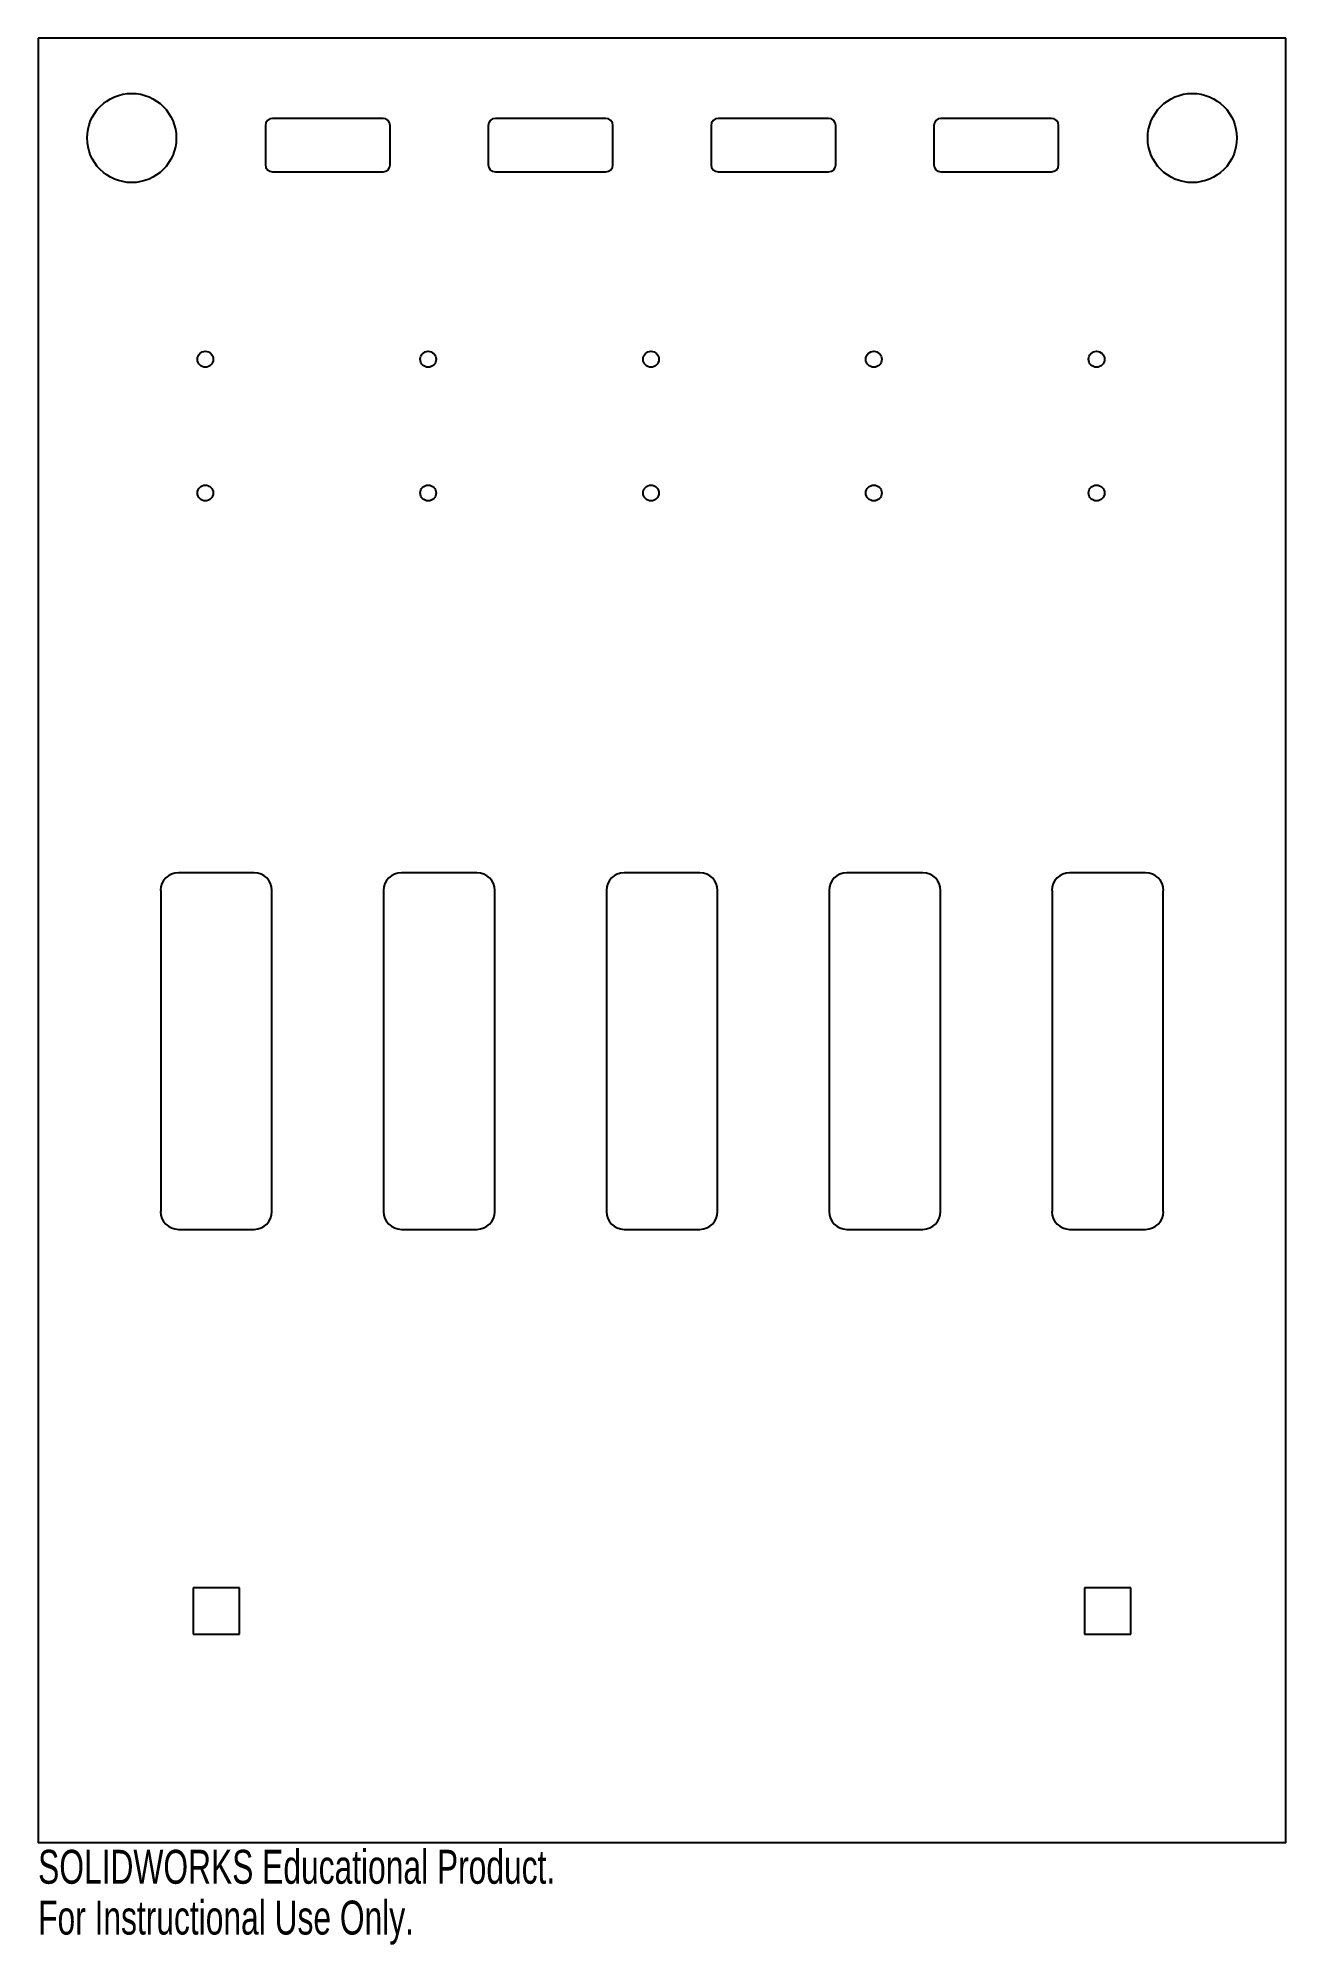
# Model space of a CAD drawing. Header units: inches. Extents: x 0 to 7, y -3.3 to 7.4.
import ezdxf

# ---------------------------------------------------------------- set-up
doc = ezdxf.new("R2010")
doc.units = ezdxf.units.IN
doc.header["$MEASUREMENT"] = 0
doc.styles.add('SLDTEXTSTYLE0', font='TXT', dxfattribs={"width": 0.7})

msp = doc.modelspace()

# ---------------------------------------------------------------- linework, layer by layer
at = {"color": 7, "linetype": 'Continuous', "lineweight": 25}
for p, q in [((7, 7.385), (0, 7.385)), ((0, 7.385), (0, -2.736)), ((7, -2.736), (7, 7.385)), ((1.275, 6.895), (1.275, 6.675)), ((1.935, 6.935), (1.315, 6.935)), ((1.975, 6.675), (1.975, 6.895)), ((2.525, 6.895), (2.525, 6.675)), ((3.185, 6.935), (2.565, 6.935)), ((3.225, 6.675), (3.225, 6.895)), ((3.775, 6.895), (3.775, 6.675)), ((4.435, 6.935), (3.815, 6.935)), ((4.475, 6.675), (4.475, 6.895)), ((5.025, 6.895), (5.025, 6.675)), ((5.685, 6.935), (5.065, 6.935)), ((5.725, 6.675), (5.725, 6.895)), ((1.315, 6.635), (1.935, 6.635)), ((2.565, 6.635), (3.185, 6.635)), ((3.815, 6.635), (4.435, 6.635)), ((5.065, 6.635), (5.685, 6.635)), ((1.212, 2.704), (0.787, 2.704)), ((2.462, 2.704), (2.038, 2.704)), ((3.712, 2.704), (3.288, 2.704)), ((4.963, 2.704), (4.537, 2.704)), ((6.213, 2.704), (5.787, 2.704)), ((0.688, 2.604), (0.688, 0.804)), ((1.312, 0.804), (1.312, 2.604)), ((1.938, 2.604), (1.938, 0.804)), ((2.562, 0.804), (2.562, 2.604)), ((3.188, 2.604), (3.188, 0.804)), ((3.812, 0.804), (3.812, 2.604)), ((4.438, 2.604), (4.438, 0.804)), ((5.062, 0.804), (5.062, 2.604)), ((5.688, 2.604), (5.688, 0.804)), ((6.312, 0.804), (6.312, 2.604)), ((0.787, 0.704), (1.212, 0.704)), ((2.038, 0.704), (2.462, 0.704)), ((3.288, 0.704), (3.712, 0.704)), ((4.537, 0.704), (4.963, 0.704)), ((5.787, 0.704), (6.213, 0.704)), ((1.13, -1.306), (0.87, -1.306)), ((0.87, -1.306), (0.87, -1.566)), ((1.13, -1.566), (1.13, -1.306)), ((6.13, -1.306), (5.87, -1.306)), ((5.87, -1.306), (5.87, -1.566)), ((6.13, -1.566), (6.13, -1.306)), ((0.87, -1.566), (1.13, -1.566)), ((5.87, -1.566), (6.13, -1.566)), ((7, -2.736), (0, -2.736))]:
    msp.add_line(p, q, dxfattribs=at)
for centre, radius in [((0.525, 6.825), 0.25), ((6.475, 6.825), 0.25), ((0.938, 5.584), 0.0445), ((2.188, 5.584), 0.0445), ((3.438, 5.584), 0.0445), ((4.688, 5.584), 0.0445), ((5.938, 5.584), 0.0445), ((0.938, 4.834), 0.0445), ((2.188, 4.834), 0.0445), ((3.438, 4.834), 0.0445), ((4.688, 4.834), 0.0445), ((5.938, 4.834), 0.0445)]:
    msp.add_circle(centre, radius, dxfattribs=at)
for centre, radius, start, end in [((1.315, 6.895), 0.04, 90, 180), ((1.935, 6.895), 0.04, 360, 90), ((2.565, 6.895), 0.04, 90, 180), ((3.185, 6.895), 0.04, 0, 90), ((3.815, 6.895), 0.04, 90, 180), ((4.435, 6.895), 0.04, 0, 90), ((5.065, 6.895), 0.04, 90, 180), ((5.685, 6.895), 0.04, 0, 90), ((1.315, 6.675), 0.04, 180, 270), ((1.935, 6.675), 0.04, 270, 0), ((2.565, 6.675), 0.04, 180, 270), ((3.185, 6.675), 0.04, 270, 0), ((3.815, 6.675), 0.04, 180, 270), ((4.435, 6.675), 0.04, 270, 0), ((5.065, 6.675), 0.04, 180, 270), ((5.685, 6.675), 0.04, 270, 360), ((0.787, 2.604), 0.1, 90, 180), ((1.212, 2.604), 0.1, 0, 90), ((2.038, 2.604), 0.1, 90, 180), ((2.462, 2.604), 0.1, 0, 90), ((3.288, 2.604), 0.1, 90, 180), ((3.712, 2.604), 0.1, 0, 90), ((4.537, 2.604), 0.1, 90, 180), ((4.963, 2.604), 0.1, 0, 90), ((5.787, 2.604), 0.1, 90, 180), ((6.213, 2.604), 0.1, 0, 90), ((0.787, 0.804), 0.1, 180, 270), ((1.212, 0.804), 0.1, 270, 0), ((2.038, 0.804), 0.1, 180, 270), ((2.462, 0.804), 0.1, 270, 0), ((3.288, 0.804), 0.1, 180, 270), ((3.712, 0.804), 0.1, 270, 0), ((4.537, 0.804), 0.1, 180, 270), ((4.963, 0.804), 0.1, 270, 0), ((5.787, 0.804), 0.1, 180, 270), ((6.213, 0.804), 0.1, 270, 0)]:
    msp.add_arc(centre, radius, start, end, dxfattribs=at)

# ---------------------------------------------------------------- texts
at = {"color": 7, "linetype": 'Continuous', "char_height": 0.1903, "attachment_point": 1, "style": 'SLDTEXTSTYLE0'}
for s, insert in [('SOLIDWORKS Educational Product.', (0, -2.776)), ('For Instructional Use Only.', (0, -3.061))]:
    msp.add_mtext(s, dxfattribs=dict(at, insert=insert))

doc.saveas('drawing.dxf')
